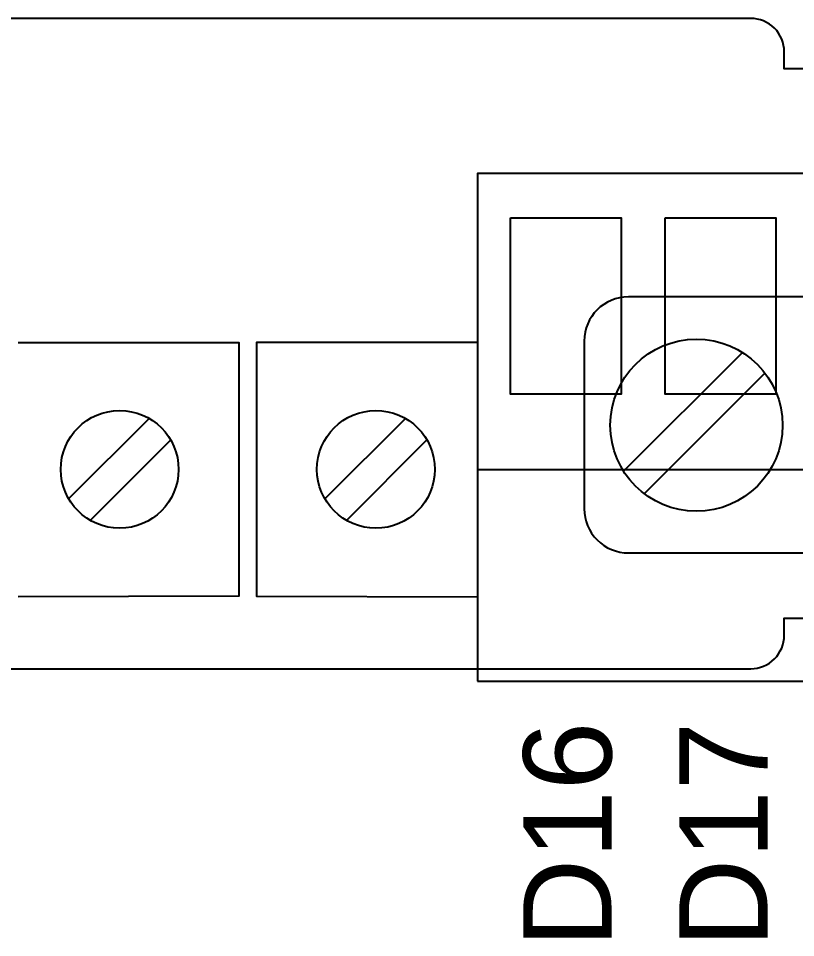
# Model space of a CAD drawing. Extents: x 0.3 to 23.7, y 0.2 to 17.8.
# Drawn here: x 20.098 to 20.791, y 4.222 to 5.042 of the extents above; entities that cross this region are included whole.
import ezdxf

# ---------------------------------------------------------------- set-up
doc = ezdxf.new("R2010")
doc.units = 0
doc.header["$MEASUREMENT"] = 0
for name, color, linetype in [('3_01__0-__EMPTY', 7, 'CONTINUOUS'), ('3_02__B-___3__DI___4__DO__', 7, 'CONTINUOUS'), ('3_03__1-___4__DI___4__DO_E', 7, 'CONTINUOUS'), ('3_04__C-___4__DI___4__DO_F', 7, 'CONTINUOUS'), ('3_05__D-___4__DI___3__DO_E', 7, 'CONTINUOUS'), ('3_06__2A___8__DO__ELECTROM', 7, 'CONTINUOUS'), ('3_07__2B___8__DO__ELECTROM', 7, 'CONTINUOUS'), ('3_08__2C___8__DO_ELECTROME', 7, 'CONTINUOUS'), ('3_09__2D___8__DO_ELECTROME', 7, 'CONTINUOUS'), ('3_10__2G___8__DO_ELECTROME', 7, 'CONTINUOUS'), ('3_11__3-___8__DI', 7, 'CONTINUOUS'), ('3_12__4-___14__DI', 7, 'CONTINUOUS'), ('3_13__6-___4__AI___4__AO__', 7, 'CONTINUOUS'), ('3_14__9-___10__RTD_INPUTS', 7, 'CONTINUOUS')]:
    doc.layers.add(name, color=color, linetype=linetype)
doc.styles.add('ARIAL', font='arial.ttf')

msp = doc.modelspace()

# ---------------------------------------------------------------- linework, layer by layer
at = {"layer": '3_01__0-__EMPTY'}
for points in [[(22.04565, 5.01201, 0.414214), (22.01576, 5.0419), (21.05054, 5.0419, 0.414214), (21.02065, 5.01201), (21.02065, 4.9969), (20.78065, 4.9969), (20.78065, 5.01201, 0.414214), (20.75076, 5.0419), (19.85554, 5.0419, 0.414214)], [(19.85554, 4.4619), (20.75076, 4.4619, 0.414214), (20.78065, 4.49178), (20.78065, 4.5069), (21.02065, 4.5069), (21.02065, 4.49178, 0.414214), (21.05054, 4.4619), (22.01576, 4.4619, 0.414214), (22.04565, 4.49178)]]:
    msp.add_lwpolyline(points, format="xyb", dxfattribs=at)
at = {"layer": '3_02__B-___3__DI___4__DO__'}
msp.add_lwpolyline([(20.80237, 4.79351), (20.64174, 4.79351, 0.414169), (20.60237, 4.75415), (20.60237, 4.60457, 0.414258), (20.64174, 4.5652), (20.80237, 4.5652)], format="xyb", dxfattribs=at)
for points in [[(20.63749, 4.63801), (20.74341, 4.74392)], [(20.65587, 4.61797), (20.76346, 4.72554)]]:
    msp.add_lwpolyline(points, dxfattribs=at)
msp.add_circle((20.70236, 4.67906), 0.07677, dxfattribs=at)
at = {"layer": '3_03__1-___4__DI___4__DO_E'}
msp.add_lwpolyline([(20.80237, 4.79351), (20.64174, 4.79351, 0.414169), (20.60237, 4.75415), (20.60237, 4.60457, 0.414258), (20.64174, 4.5652), (20.80237, 4.5652)], format="xyb", dxfattribs=at)
for points in [[(20.63749, 4.63801), (20.74341, 4.74392)], [(20.65587, 4.61797), (20.76346, 4.72554)]]:
    msp.add_lwpolyline(points, dxfattribs=at)
msp.add_circle((20.70236, 4.67906), 0.07677, dxfattribs=at)
at = {"layer": '3_04__C-___4__DI___4__DO_F'}
msp.add_lwpolyline([(20.80237, 4.79351), (20.64174, 4.79351, 0.414169), (20.60237, 4.75415), (20.60237, 4.60457, 0.414258), (20.64174, 4.5652), (20.80237, 4.5652)], format="xyb", dxfattribs=at)
for points in [[(20.63749, 4.63801), (20.74341, 4.74392)], [(20.65587, 4.61797), (20.76346, 4.72554)]]:
    msp.add_lwpolyline(points, dxfattribs=at)
msp.add_circle((20.70236, 4.67906), 0.07677, dxfattribs=at)
at = {"layer": '3_05__D-___4__DI___3__DO_E'}
msp.add_lwpolyline([(20.80237, 4.79351), (20.64174, 4.79351, 0.414169), (20.60237, 4.75415), (20.60237, 4.60457, 0.414258), (20.64174, 4.5652), (20.80237, 4.5652)], format="xyb", dxfattribs=at)
for points in [[(20.63749, 4.63801), (20.74341, 4.74392)], [(20.65587, 4.61797), (20.76346, 4.72554)]]:
    msp.add_lwpolyline(points, dxfattribs=at)
msp.add_circle((20.70236, 4.67906), 0.07677, dxfattribs=at)
at = {"layer": '3_06__2A___8__DO__ELECTROM'}
msp.add_lwpolyline([(20.80237, 4.79351), (20.64174, 4.79351, 0.414169), (20.60237, 4.75415), (20.60237, 4.60457, 0.414258), (20.64174, 4.5652), (20.80237, 4.5652)], format="xyb", dxfattribs=at)
for points in [[(20.63749, 4.63801), (20.74341, 4.74392)], [(20.65587, 4.61797), (20.76346, 4.72554)]]:
    msp.add_lwpolyline(points, dxfattribs=at)
msp.add_circle((20.70236, 4.67906), 0.07677, dxfattribs=at)
at = {"layer": '3_07__2B___8__DO__ELECTROM'}
msp.add_lwpolyline([(20.80237, 4.79351), (20.64174, 4.79351, 0.414169), (20.60237, 4.75415), (20.60237, 4.60457, 0.414258), (20.64174, 4.5652), (20.80237, 4.5652)], format="xyb", dxfattribs=at)
for points in [[(20.63749, 4.63801), (20.74341, 4.74392)], [(20.65587, 4.61797), (20.76346, 4.72554)]]:
    msp.add_lwpolyline(points, dxfattribs=at)
msp.add_circle((20.70236, 4.67906), 0.07677, dxfattribs=at)
at = {"layer": '3_08__2C___8__DO_ELECTROME'}
msp.add_lwpolyline([(20.80237, 4.79351), (20.64174, 4.79351, 0.414169), (20.60237, 4.75415), (20.60237, 4.60457, 0.414258), (20.64174, 4.5652), (20.80237, 4.5652)], format="xyb", dxfattribs=at)
for points in [[(20.63749, 4.63801), (20.74341, 4.74392)], [(20.65587, 4.61797), (20.76346, 4.72554)]]:
    msp.add_lwpolyline(points, dxfattribs=at)
msp.add_circle((20.70236, 4.67906), 0.07677, dxfattribs=at)
at = {"layer": '3_09__2D___8__DO_ELECTROME'}
msp.add_lwpolyline([(20.80237, 4.79351), (20.64174, 4.79351, 0.414169), (20.60237, 4.75415), (20.60237, 4.60457, 0.414258), (20.64174, 4.5652), (20.80237, 4.5652)], format="xyb", dxfattribs=at)
for points in [[(20.63749, 4.63801), (20.74341, 4.74392)], [(20.65587, 4.61797), (20.76346, 4.72554)]]:
    msp.add_lwpolyline(points, dxfattribs=at)
msp.add_circle((20.70236, 4.67906), 0.07677, dxfattribs=at)
at = {"layer": '3_10__2G___8__DO_ELECTROME'}
msp.add_lwpolyline([(20.80237, 4.79351), (20.64174, 4.79351, 0.414169), (20.60237, 4.75415), (20.60237, 4.60457, 0.414258), (20.64174, 4.5652), (20.80237, 4.5652)], format="xyb", dxfattribs=at)
for points in [[(20.63749, 4.63801), (20.74341, 4.74392)], [(20.65587, 4.61797), (20.76346, 4.72554)]]:
    msp.add_lwpolyline(points, dxfattribs=at)
msp.add_circle((20.70236, 4.67906), 0.07677, dxfattribs=at)
at = {"layer": '3_11__3-___8__DI'}
msp.add_lwpolyline([(20.80237, 4.79351), (20.64174, 4.79351, 0.414169), (20.60237, 4.75415), (20.60237, 4.60457, 0.414258), (20.64174, 4.5652), (20.80237, 4.5652)], format="xyb", dxfattribs=at)
for points in [[(20.63749, 4.63801), (20.74341, 4.74392)], [(20.65587, 4.61797), (20.76346, 4.72554)]]:
    msp.add_lwpolyline(points, dxfattribs=at)
msp.add_circle((20.70236, 4.67906), 0.07677, dxfattribs=at)
at = {"layer": '3_12__4-___14__DI'}
msp.add_lwpolyline([(20.80237, 4.79351), (20.64174, 4.79351, 0.414169), (20.60237, 4.75415), (20.60237, 4.60457, 0.414258), (20.64174, 4.5652), (20.80237, 4.5652)], format="xyb", dxfattribs=at)
for points in [[(20.63749, 4.63801), (20.74341, 4.74392)], [(20.65587, 4.61797), (20.76346, 4.72554)]]:
    msp.add_lwpolyline(points, dxfattribs=at)
msp.add_circle((20.70236, 4.67906), 0.07677, dxfattribs=at)
at = {"layer": '3_13__6-___4__AI___4__AO__'}
msp.add_lwpolyline([(20.80237, 4.79351), (20.64174, 4.79351, 0.414169), (20.60237, 4.75415), (20.60237, 4.60457, 0.414258), (20.64174, 4.5652), (20.80237, 4.5652)], format="xyb", dxfattribs=at)
for points in [[(20.63749, 4.63801), (20.74341, 4.74392)], [(20.65587, 4.61797), (20.76346, 4.72554)]]:
    msp.add_lwpolyline(points, dxfattribs=at)
msp.add_circle((20.70236, 4.67906), 0.07677, dxfattribs=at)
at = {"layer": '3_14__9-___10__RTD_INPUTS'}
for points in [[(20.50728, 4.45071), (22.5939, 4.45071), (22.5939, 4.90346), (20.50728, 4.90346)], [(20.53681, 4.86409), (20.63524, 4.86409), (20.63524, 4.70661), (20.53681, 4.70661)], [(20.67461, 4.86409), (20.77303, 4.86409), (20.77303, 4.70661), (20.67461, 4.70661)]]:
    msp.add_lwpolyline(points, close=True, dxfattribs=at)
for points in [[(20.09783, 4.75287), (20.29469, 4.75287), (20.29469, 4.5265), (20.09783, 4.52589)], [(20.50728, 4.75287), (20.31043, 4.75287), (20.31043, 4.5265), (20.50728, 4.52589)], [(20.21464, 4.68515), (20.14292, 4.61343)], [(20.44299, 4.68515), (20.37127, 4.61343)], [(20.16213, 4.59422), (20.23385, 4.66594)], [(20.39048, 4.59422), (20.4622, 4.66594)], [(20.50728, 4.63969), (22.5939, 4.63969)]]:
    msp.add_lwpolyline(points, dxfattribs=at)
for centre in [(20.18839, 4.63969), (20.41673, 4.63969)]:
    msp.add_circle(centre, 0.0525, dxfattribs=at)

# ---------------------------------------------------------------- texts
at = {"layer": '3_14__9-___10__RTD_INPUTS', "style": 'ARIAL'}
for s, p in [('D16', (20.6267, 4.21306)), ('D17', (20.76576, 4.21306))]:
    msp.add_text(s, height=0.078667, rotation=90, dxfattribs=at).set_placement(p)

doc.saveas('drawing.dxf')
